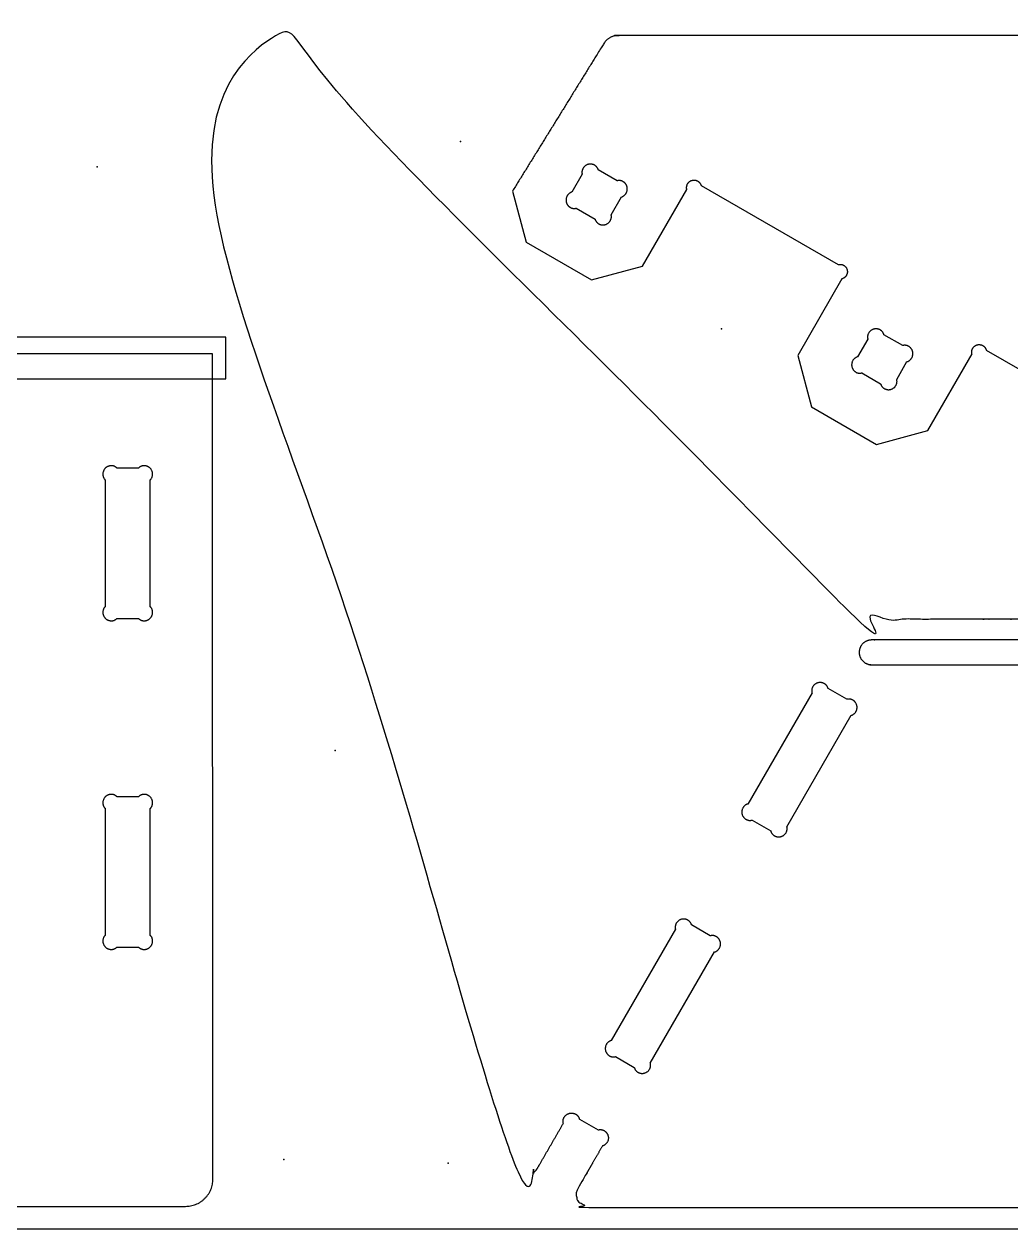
# Model space of a CAD drawing. Header units: millimetres. Extents: x 0 to 2438, y 0 to 1220.
# Drawn here: x 779 to 1238, y 0 to 560 of the extents above; entities that cross this region are included whole.
import ezdxf

# ---------------------------------------------------------------- set-up
doc = ezdxf.new("R2010")
doc.units = ezdxf.units.MM
doc.header["$MEASUREMENT"] = 0
for name, color, linetype, true_color in [('Angled Pocket Entry', 3, 'Continuous', 0x00ff00), ('Board Fixings', 6, 'Continuous', 0xff00ff), ('Pockets 10mm', 5, 'Continuous', 0x0000ff), ('Profile - inside', 30, 'Continuous', 0xff7f00), ('Profile - outside', 18, 'Continuous', 0x000000), ('Stock Perimeter', 1, 'Continuous', 0xff0007)]:
    doc.layers.add(name, color=color, linetype=linetype, true_color=true_color)

msp = doc.modelspace()

# ---------------------------------------------------------------- linework, layer by layer
at = {"layer": 'Angled Pocket Entry'}
for p, q in [((873.3246317852986, 414.694261093746), (13.86073764517641, 414.694261093746)), ((873.3246317852986, 395.3759786124438), (873.3246317852986, 414.694261093746)), ((13.86073764517641, 395.3759786124438), (873.3246317852986, 395.3759786124438))]:
    msp.add_line(p, q, dxfattribs=at)
at = {"layer": 'Board Fixings'}
for p in [(982.4029359749279, 505.6429751563056), (813.4197725198374, 493.8426302637589), (1103.922548744597, 418.5214161593723), (924.1629465245635, 222.424572662395), (900.2910640108797, 32.28563924716244), (976.6698420308048, 30.59593412660504)]:
    msp.add_point(p, dxfattribs=at)
at = {"layer": 'Pockets 10mm'}
msp.add_rational_spline([(1363.159917313347, 273.8619685060132), (1366.528189329702, 273.8619685060129), (1368.909917313347, 271.4802405223674), (1368.909917313346, 268.1119685060128), (1368.909917313346, 264.743696489658), (1366.528189329701, 262.3619685060129), (1363.159917313346, 262.3619685060132), (1299.998891595521, 262.3619685060229), (1236.83791105396, 262.3619685060218), (1173.676930512398, 262.3619685060207), (1170.308658496044, 262.3619685060207), (1167.926930512398, 264.7436964896659), (1167.926930512398, 268.1119685060207), (1167.926930512398, 271.4802405223754), (1170.308658496044, 273.8619685060207), (1173.676930512398, 273.8619685060207), (1236.837926112715, 273.8619685060182), (1299.998921713031, 273.8619685060157), (1363.159917313347, 273.8619685060132)], [1, 0.8047378541243649, 0.8047378541243649, 1, 0.8047378541243649, 0.8047378541243649, 1, 1, 1, 1, 0.8047378541243649, 0.8047378541243649, 1, 0.8047378541243649, 0.8047378541243649, 1, 1, 1, 1], degree=3, knots=[9.0320788790707, 9.0320788790707, 9.0320788790707, 9.0320788790707, 18.0641577581414, 18.0641577581414, 18.0641577581414, 27.0962366372121, 27.0962366372121, 27.0962366372121, 216.5792234381621, 216.5792234381621, 216.5792234381621, 225.6113023172328, 225.6113023172328, 225.6113023172328, 234.6433811963035, 234.6433811963035, 234.6433811963035, 424.1263679972521, 424.1263679972521, 424.1263679972521, 424.1263679972521], dxfattribs=at)
at = {"layer": 'Profile - inside'}
for p, q in [((1039.116586893719, 490.4224527639149), (1034.320357820807, 482.1107742459528)), ((1055.305546089531, 487.3761099476529), (1046.565486216137, 492.4196820041172)), ((1052.50767287511, 471.6158388327106), (1057.303901948022, 479.9275173506729)), ((1036.318713679298, 474.6621816489726), (1045.058732381415, 469.6187801619819)), ((1188.153241815408, 410.7680752175624), (1179.413181942014, 415.8116472740268)), ((1171.964282619596, 413.8144180338244), (1167.168053546685, 405.5027395158622)), ((1169.166409405176, 398.0541469188821), (1177.906428107292, 393.0107454318914)), ((1185.355368600988, 395.0078041026201), (1190.151597673899, 403.3194826205823)), ((832.7360307112751, 353.8195896194134), (822.6490499715599, 353.8195896194135)), ((817.1910326857854, 348.3656898611761), (817.1940290876163, 289.317923098747)), ((838.1910515952165, 289.3179230987475), (838.1940479970475, 348.3656898611758)), ((822.6454889414866, 283.8637480403404), (832.7360263492882, 283.8632394028411)), ((1145.986536135684, 249.3268726781389), (1116.08232608078, 197.5435641405968)), ((1162.172548104579, 246.2773322925091), (1153.429757843069, 251.3270803347074)), ((1134.267780055485, 187.0416931023399), (1164.171989212671, 238.8250030915162)), ((832.7360307112642, 200.9911020268605), (822.649049971549, 200.9911020268606)), ((817.1910326857745, 195.5372022686232), (817.1940290876054, 136.4894355061942)), ((838.1910515952056, 136.4894355061946), (838.1940479970366, 195.537202268623)), ((1118.07315367396, 190.0959462744727), (1126.819635134946, 185.0445899940554)), ((1098.670695622901, 136.2931973716321), (1089.927905361391, 141.3429454138304)), ((1082.484683654006, 139.3427377572619), (1052.580473599102, 87.55942921971972)), ((822.6454889414757, 131.0352604477875), (832.7360263492774, 131.0347518102882)), ((1070.765927573806, 77.05755818146282), (1100.670136730992, 128.8408681706391)), ((1054.571301192281, 80.11181135359571), (1063.317782653268, 75.06045507317843))]:
    msp.add_line(p, q, dxfattribs=at)
for points, weights, knots in [([(1046.565486216137, 492.4196820041172), (1045.900325873729, 495.1747743307782), (1042.890485981588, 495.174698446672), (1038.961485982898, 495.1745973213251), (1038.961587108227, 491.2455973226351), (1038.961600340963, 490.7342627392366), (1039.116586893719, 490.4224527639149)], [0.9987885329595518, 0.8291398941685705, 1.092235046558307, 0.7723268080726319, 1.092235046558307, 1.036367348034595, 1.00001274893661], [-248.3533920189323, -248.3533920189323, -248.3533920189323, -247.2598413218077, -247.2598413218077, -245.9317201957913, -245.9317201957913, -245.6981499193162, -245.6981499193162, -245.6981499193162]), ([(1057.303901948022, 479.9275173506729), (1057.651420683052, 479.9493581620723), (1058.094139674845, 480.2052154478181), (1061.495909931028, 482.1711758045084), (1059.529949574353, 485.5729460607005), (1058.023835087428, 488.1790256919042), (1055.305546089531, 487.3761099476529)], [0.9999999999988057, 1.036354135620481, 1.092221121900394, 0.7723169618525957, 1.092221121900394, 0.8291194505485134, 0.9987885329595518], [-261.0980596564561, -261.0980596564561, -261.0980596564561, -260.8644858159295, -260.8644858159295, -259.5363444241194, -259.5363444241194, -258.4427360019703, -258.4427360019703, -258.4427360019703]), ([(1034.320357820807, 482.1107742459528), (1033.972839085762, 482.0889334345447), (1033.530120093984, 481.8330761488074), (1030.128349837801, 479.8671157921178), (1032.094310194475, 476.4653455359249), (1033.600424681402, 473.8592659047216), (1036.318713679298, 474.6621816489726)], [1, 1.036354135621104, 1.092221121899195, 0.7723169618517476, 1.092221121899195, 0.8291194505476235, 0.9987885329584286], [-286.0972732733616, -286.0972732733616, -286.0972732733616, -285.8636994328417, -285.8636994328417, -284.5355580410279, -284.5355580410279, -283.4419496188758, -283.4419496188758, -283.4419496188758]), ([(1045.058732381415, 469.6187801619819), (1045.723785101857, 466.8635172620965), (1048.733773787241, 466.8635931499533), (1052.662773785931, 466.8636942753009), (1052.662672660602, 470.7926942739903), (1052.662659427866, 471.3040288573891), (1052.50767287511, 471.6158388327106)], [0.9987885329584286, 0.829119450547595, 1.092221121899176, 0.7723169618517338, 1.092221121899176, 1.036354135620182, 0.9999999999988057], [-273.3526056358311, -273.3526056358311, -273.3526056358311, -272.2589972136806, -272.2589972136806, -270.9308558218686, -270.9308558218686, -270.6972819813454, -270.6972819813454, -270.6972819813454]), ([(1179.413181942014, 415.8116472740268), (1178.748021599606, 418.5667396006875), (1175.738181707465, 418.5666637165814), (1171.809181708775, 418.5665625912345), (1171.809282834105, 414.6375625925445), (1171.80929606684, 414.1262280091461), (1171.964282619596, 413.8144180338244)], [0.9987885329595518, 0.8291398941685705, 1.092235046558307, 0.7723268080726319, 1.092235046558307, 1.036367348034595, 1.00001274893661], [-248.3533920189323, -248.3533920189323, -248.3533920189323, -247.2598413218077, -247.2598413218077, -245.9317201957913, -245.9317201957913, -245.6981499193162, -245.6981499193162, -245.6981499193162]), ([(1190.151597673899, 403.3194826205823), (1190.49911640893, 403.3413234319818), (1190.941835400722, 403.5971807177275), (1194.343605656906, 405.5631410744179), (1192.377645300231, 408.96491133061), (1190.871530813305, 411.5709909618137), (1188.153241815408, 410.7680752175624)], [0.9999999999988057, 1.036354135620481, 1.092221121900394, 0.7723169618525957, 1.092221121900394, 0.8291194505485134, 0.9987885329595518], [-261.0980596564561, -261.0980596564561, -261.0980596564561, -260.8644858159295, -260.8644858159295, -259.5363444241194, -259.5363444241194, -258.4427360019703, -258.4427360019703, -258.4427360019703]), ([(1167.168053546685, 405.5027395158622), (1166.82053481164, 405.4808987044543), (1166.377815819861, 405.2250414187168), (1162.976045563678, 403.2590810620272), (1164.942005920353, 399.8573108058343), (1166.448120407279, 397.251231174631), (1169.166409405176, 398.0541469188821)], [1, 1.036354135621104, 1.092221121899195, 0.7723169618517476, 1.092221121899195, 0.8291194505476235, 0.9987885329584286], [-286.0972732733616, -286.0972732733616, -286.0972732733616, -285.8636994328417, -285.8636994328417, -284.5355580410279, -284.5355580410279, -283.4419496188758, -283.4419496188758, -283.4419496188758]), ([(1177.906428107292, 393.0107454318914), (1178.571480827734, 390.2554825320058), (1181.581469513118, 390.2555584198628), (1185.510469511808, 390.2556595452103), (1185.510368386479, 394.1846595438998), (1185.510355153743, 394.6959941272984), (1185.355368600988, 395.0078041026201)], [0.9987885329584286, 0.829119450547595, 1.092221121899176, 0.7723169618517338, 1.092221121899176, 1.036354135620182, 0.9999999999988057], [-273.3526056358311, -273.3526056358311, -273.3526056358311, -272.2589972136806, -272.2589972136806, -270.9308558218686, -270.9308558218686, -270.6972819813454, -270.6972819813454, -270.6972819813454]), ([(822.6490499715599, 353.8195896194135), (820.6943174606042, 355.8752292051147), (818.0852202120116, 354.3695707195376), (814.6822101302153, 352.4057572398103), (816.6460236099273, 349.0027471580057), (816.9026610765885, 348.55803099016), (817.1910326857854, 348.3656898611761)], [0.999292871435059, 0.8292103096938592, 1.092549122090694, 0.7725488930114014, 1.092549122090694, 1.036445596895212, 1.000014597872499], [-364.3899936931177, -364.3899936931177, -364.3899936931177, -363.2967394352995, -363.2967394352995, -361.969077666816, -361.969077666816, -361.7346700386324, -361.7346700386324, -361.7346700386324]), ([(838.1940479970475, 348.3656898611758), (838.4824196062449, 348.55803099016), (838.7390570729054, 349.0027471580055), (840.7028705526186, 352.4057572398103), (837.2998604708072, 354.3695707195459), (834.6907632222279, 355.8752292051147), (832.7360307112751, 353.8195896194134)], [1.000014597872499, 1.036445596895212, 1.092549122090694, 0.7725488930114014, 1.092549122090694, 0.8292103096938592, 0.999292871435059], [-377.1322980873189, -377.1322980873189, -377.1322980873189, -376.8978904591353, -376.8978904591353, -375.5702286906518, -375.5702286906518, -374.4769744328336, -374.4769744328336, -374.4769744328336]), ([(817.1940290876163, 289.317923098747), (816.9026551136023, 289.1255716365099), (816.6460236099284, 288.6808658028714), (814.6822101302137, 285.277855721072), (818.0852202120045, 283.3140422413435), (820.692379311577, 281.8095013092229), (822.6454889414866, 283.8637480403404)], [1.000014597872499, 1.036445168938954, 1.092547367249238, 0.7725476521510941, 1.092547367249238, 0.8293572942665498, 0.9990995276609208], [-302.6869032001801, -302.6869032001801, -302.6869032001801, -302.4525002322828, -302.4525002322828, -301.1248359080378, -301.1248359080378, -300.0315795456948, -300.0315795456948, -300.0315795456948]), ([(832.7360263492882, 283.8632394028411), (834.6925538255049, 281.8094161634328), (837.2998604708291, 283.3140422413433), (840.702870552619, 285.2778557210721), (838.7390570728968, 288.6808658028856), (838.4824255692339, 289.1255716365044), (838.1910515952165, 289.3179230987475)], [0.9990995276609208, 0.8293338813606207, 1.092531418613913, 0.7725363747629054, 1.092531418613913, 1.03643003926515, 1], [-289.9445988059788, -289.9445988059788, -289.9445988059788, -288.8513424436347, -288.8513424436347, -287.5236781193882, -287.5236781193882, -287.2892751514935, -287.2892751514935, -287.2892751514935]), ([(1153.429757843069, 251.3270803347074), (1152.765418212971, 254.0870969404116), (1149.750748101785, 254.0866483390141), (1145.821748145595, 254.0860616118117), (1145.822334872796, 250.1570616556212), (1145.822412228956, 249.6397987118679), (1145.986536135684, 249.3268726781389)], [0.9148747118019372, 0.7588713041536368, 1.000055902457435, 0.707146310193383, 1.000055902457435, 0.948340787167526, 0.9148869673298232], [27.49356716628324, 27.49356716628324, 27.49356716628324, 28.58682142410134, 28.58682142410134, 29.91448319258484, 29.91448319258484, 30.14889082076849, 30.14889082076849, 30.14889082076849]), ([(1164.171989212671, 238.8250030915162), (1164.517898089448, 238.8473714588448), (1164.962524200379, 239.1041649180976), (1168.364844610297, 241.0691730168579), (1166.399836511551, 244.4714934267838), (1164.893257517681, 247.08006034451), (1162.172548104579, 246.2773322925091)], [0.9155353940041016, 0.9488887761599034, 1.00025278939945, 0.7072855302865182, 1.00025278939945, 0.7591602479915668, 0.9148747118019372], [14.74189086114075, 14.74189086114075, 14.74189086114075, 14.97629848932442, 14.97629848932442, 16.30396025780792, 16.30396025780792, 17.39721451562605, 17.39721451562605, 17.39721451562605]), ([(822.649049971549, 200.9911020268606), (820.6943174605933, 203.0467416125617), (818.0852202120006, 201.5410831269847), (814.6822101302045, 199.5772696472573), (816.6460236099164, 196.1742595654529), (816.9026610765776, 195.7295433976071), (817.1910326857745, 195.5372022686232)], [0.999292871435059, 0.8292103096938592, 1.092549122090694, 0.7725488930114014, 1.092549122090694, 1.036445596895212, 1.000014597872499], [-364.3899936931177, -364.3899936931177, -364.3899936931177, -363.2967394352995, -363.2967394352995, -361.969077666816, -361.969077666816, -361.7346700386324, -361.7346700386324, -361.7346700386324]), ([(838.1940479970366, 195.537202268623), (838.4824196062339, 195.7295433976071), (838.7390570728944, 196.1742595654526), (840.7028705526078, 199.5772696472573), (837.2998604707961, 201.5410831269931), (834.690763222217, 203.0467416125617), (832.7360307112642, 200.9911020268605)], [1.000014597872499, 1.036445596895212, 1.092549122090694, 0.7725488930114014, 1.092549122090694, 0.8292103096938592, 0.999292871435059], [-377.1322980873189, -377.1322980873189, -377.1322980873189, -376.8978904591353, -376.8978904591353, -375.5702286906518, -375.5702286906518, -374.4769744328336, -374.4769744328336, -374.4769744328336]), ([(1116.08232608078, 197.5435641405968), (1115.730232852199, 197.5268189810322), (1115.28384506268, 197.2692482541419), (1111.880732045556, 195.3056131575203), (1113.844367142176, 191.9025001403968), (1115.350910763315, 189.291560876155), (1118.07315367396, 190.0959462744727)], [0.9149777019224727, 0.9483733490867859, 0.9999008340941437, 0.7070366603021523, 0.9999008340941437, 0.7587693253797998, 0.9147125539849038], [-15.49583585250383, -15.49583585250383, -15.49583585250383, -15.26142822432018, -15.26142822432018, -13.93376645583669, -13.93376645583669, -12.84051219801859, -12.84051219801859, -12.84051219801859]), ([(1126.819635134946, 185.0445899940554), (1127.483505676957, 182.2887311871198), (1130.493812660828, 182.2879636840564), (1134.422812533925, 182.2869650529392), (1134.423811165058, 186.2159649260206), (1134.423941597147, 186.7294191523947), (1134.267780055485, 187.0416931023399)], [0.9147125539849038, 0.7592858656683237, 1.000252789399462, 0.7072855302865271, 1.000252789399462, 0.9488887761599074, 0.9155353940041016], [-2.740158827017609, -2.740158827017609, -2.740158827017609, -1.646904569199478, -1.646904569199478, -0.3192428007159833, -0.3192428007159833, -0.0848351725323084, -0.0848351725323084, -0.0848351725323084]), ([(1089.927905361391, 141.3429454138304), (1089.263565731293, 144.1029620195347), (1086.248895620106, 144.1025134181371), (1082.319895663916, 144.1019266909345), (1082.320482391117, 140.1729267347439), (1082.320559747277, 139.6556637909909), (1082.484683654006, 139.3427377572619)], [0.9148747118019372, 0.7588713041536368, 1.000055902457435, 0.707146310193383, 1.000055902457435, 0.948340787167526, 0.9148869673298232], [27.49356716628324, 27.49356716628324, 27.49356716628324, 28.58682142410134, 28.58682142410134, 29.91448319258484, 29.91448319258484, 30.14889082076849, 30.14889082076849, 30.14889082076849]), ([(817.1940290876054, 136.4894355061942), (816.9026551135913, 136.2970840439571), (816.6460236099175, 135.8523782103186), (814.6822101302026, 132.4493681285191), (818.0852202119936, 130.4855546487907), (820.6923793115661, 128.98101371667), (822.6454889414757, 131.0352604477875)], [1.000014597872499, 1.036445168938954, 1.092547367249238, 0.7725476521510941, 1.092547367249238, 0.8293572942665498, 0.9990995276609208], [-302.6869032001801, -302.6869032001801, -302.6869032001801, -302.4525002322828, -302.4525002322828, -301.1248359080378, -301.1248359080378, -300.0315795456948, -300.0315795456948, -300.0315795456948]), ([(832.7360263492774, 131.0347518102882), (834.692553825494, 128.9809285708799), (837.2998604708182, 130.4855546487904), (840.702870552608, 132.4493681285193), (838.739057072886, 135.8523782103327), (838.4824255692229, 136.2970840439517), (838.1910515952056, 136.4894355061946)], [0.9990995276609208, 0.8293338813606207, 1.092531418613913, 0.7725363747629054, 1.092531418613913, 1.03643003926515, 1], [-289.9445988059788, -289.9445988059788, -289.9445988059788, -288.8513424436347, -288.8513424436347, -287.5236781193882, -287.5236781193882, -287.2892751514935, -287.2892751514935, -287.2892751514935]), ([(1100.670136730992, 128.8408681706391), (1101.016045607769, 128.8632365379677), (1101.4606717187, 129.1200299972205), (1104.862992128619, 131.0850380959807), (1102.897984029872, 134.4873585059069), (1101.391405036002, 137.095925423633), (1098.670695622901, 136.2931973716321)], [0.9155353940041016, 0.9488887761599034, 1.00025278939945, 0.7072855302865182, 1.00025278939945, 0.7591602479915668, 0.9148747118019372], [14.74189086114075, 14.74189086114075, 14.74189086114075, 14.97629848932442, 14.97629848932442, 16.30396025780792, 16.30396025780792, 17.39721451562605, 17.39721451562605, 17.39721451562605]), ([(1052.580473599102, 87.55942921971973), (1052.228380370521, 87.54268406015522), (1051.781992581002, 87.28511333326493), (1048.378879563878, 85.32147823664324), (1050.342514660497, 81.91836521951977), (1051.849058281636, 79.30742595527798), (1054.571301192281, 80.11181135359571)], [0.9149777019224727, 0.9483733490867859, 0.9999008340941437, 0.7070366603021523, 0.9999008340941437, 0.7587693253797998, 0.9147125539849038], [-15.49583585250383, -15.49583585250383, -15.49583585250383, -15.26142822432018, -15.26142822432018, -13.93376645583669, -13.93376645583669, -12.84051219801859, -12.84051219801859, -12.84051219801859]), ([(1063.317782653268, 75.06045507317843), (1063.981653195279, 72.30459626624273), (1066.991960179149, 72.30382876317947), (1070.920960052247, 72.30283013206197), (1070.92195868338, 76.23183000514358), (1070.922089115469, 76.7452842315176), (1070.765927573806, 77.05755818146282)], [0.9147125539849038, 0.7592858656683237, 1.000252789399462, 0.7072855302865271, 1.000252789399462, 0.9488887761599074, 0.9155353940041016], [-2.740158827017609, -2.740158827017609, -2.740158827017609, -1.646904569199478, -1.646904569199478, -0.3192428007159833, -0.3192428007159833, -0.0848351725323084, -0.0848351725323084, -0.0848351725323084])]:
    msp.add_rational_spline(points, weights, degree=2, knots=knots, dxfattribs=at)
at = {"layer": 'Profile - outside'}
for p, q in [((1006.688661609605, 482.6332796268584), (1013.089582651684, 458.7815331625891)), ((1067.193999601175, 447.7316398795375), (1087.768104677831, 483.3988135574792)), ((1094.391684115809, 485.1765534902448), (1158.112611455918, 448.4252377038609)), ((1013.089582651684, 458.7815331625891), (1043.342251647468, 441.3307132889288)), ((1043.342251647468, 441.3307132889288), (1067.193999601175, 447.7316398795375)), ((1159.890098308821, 441.8015903994838), (1139.315642473084, 406.1401048839976)), ((867.0700569100767, 406.8761466032612), (17.32303220421977, 406.876210181697)), ((867.3211665568454, 23.04261021816207), (867.0700569100767, 406.8761466032612)), ((1139.315642473084, 406.1401048839976), (1145.714740903361, 382.2878693728131)), ((1199.818313334036, 371.2338418194676), (1220.397903700978, 406.9042269632874)), ((1227.021551005349, 408.6817138161936), (1257.854309488916, 390.8987892591252)), ((1145.714740903361, 382.2878693728131), (1175.966076333836, 364.8347378405482)), ((1175.966076333836, 364.8347378405482), (1199.818313334036, 371.2338418194676)), ((1037.768843354485, 51.09899977552593), (1046.511633615994, 46.0492517333276)), ((29.77038489407872, 10.48227431583602), (854.6227041785658, 10.48227431583624))]:
    msp.add_line(p, q, dxfattribs=at)
for points, weights, knots in [([(1366.83461671384, 283.4896551090026), (1268.418424105658, 283.4896551090026), (1170.002231497476, 283.4896551090026), (1166.657837488714, 283.4896551090021), (1164.30850806046, 285.8699119277902), (1032.978690726979, 418.9286007003608), (901.6488733934975, 551.9872894729311), (898.7050151945863, 554.9699016461047), (894.5142782103718, 554.9699016461057), (875.4984495597314, 554.9699016461059), (856.4826209090911, 554.969901646106), (856.1954606299998, 554.9699016461068), (855.9083003509088, 554.9699016461076), (855.8365182074549, 554.9699016461076), (855.7647360640009, 554.9699016461076), (855.692953920547, 554.9699016461076), (855.6211717770931, 554.9699016461076), (855.4776074901856, 554.9699016461072), (855.3340432032778, 554.9699016461071), (852.1342505128038, 554.9698988997046), (850.2303805475216, 552.3981448141459), (848.3265095656561, 549.8263893553872), (849.2606956249833, 546.7660028860538), (928.2755402841555, 288.0789587093304), (1007.290384943328, 29.39191453260695), (1008.439626981489, 25.62940601692363), (1012.348367714553, 25.18334158822458), (1016.257108447618, 24.73727715952541), (1018.224514302681, 28.14411466582532), (1024.27505965127, 38.62145819917725), (1030.325604999859, 49.09880173252905)], [0.9999998676641698, 0.9999998676641698, 0.9999998676641698, 0.9226232836473395, 0.9999998676641698, 0.9999998676641698, 0.9999998676641698, 0.922623283647416, 0.9999998676641698, 0.9999998676641698, 0.9999998676641698, 0.9999998676641698, 0.9999998676641698, 0.9999998676641698, 0.9999998676641698, 0.9999998676641698, 0.9999998676641698, 0.9999998676641698, 0.9999998676641698, 0.893028419823163, 1.00000007169605, 0.8930283688152577, 0.9999999696798347, 0.9999999696798347, 0.9999999696798347, 0.836264503075646, 0.9999999696798347, 0.836264503075646, 0.9999999696798347, 0.9999999696798347, 0.9999999696798347], [-489.648106597636, -489.648106597636, -489.648106597636, -292.8157213812714, -292.8157213812714, -286.4802237607358, -286.4802237607358, -271.7593623695537, -271.7593623695537, -263.8205835886391, -263.8205835886391, -262.3232738603871, -262.3232738603871, -261.748953302205, -261.748953302205, -261.6053890152972, -261.6053890152972, -261.4618247283894, -261.4618247283894, -261.1746961545738, -261.1746961545738, -260.9413131870805, -260.9413131870805, -260.7079301083012, -260.7079301083012, -239.4299424105442, -239.4299424105442, -232.4656053695437, -232.4656053695437, -225.5012683285432, -225.5012683285432, -219.5014673198472, -219.5014673198472, -219.5014673198472]), ([(1530.14818621614, 482.6148898965948), (1508.945390226718, 516.8846839764262), (1487.742594237297, 551.1544780562575), (1485.3987473298, 554.9548131474517), (1480.9337540368, 554.9549700077596), (1268.420965241669, 554.9624358244654), (1055.908176446538, 554.969901641171), (1051.450602041334, 554.9700582408453), (1049.105017992495, 551.1795167132681), (1027.89683980105, 516.9063981700633), (1006.688661609605, 482.6332796268584)], [1.000033242864854, 1.000033242864854, 1.000033242864854, 0.8732324424138987, 1.000033242864854, 1.000033242864854, 1.000033242864854, 0.8735769798108642, 1.000033242864854, 1.000033242864854, 1.000033242864854], [-3634.671160565956, -3634.671160565956, -3634.671160565956, -3554.073956047609, -3554.073956047609, -3545.929009377292, -3545.929009377292, -3120.903431524748, -3120.903431524748, -3112.769802888698, -3112.769802888698, -3032.16128033986, -3032.16128033986, -3032.16128033986]), ([(1087.768104677831, 483.3988135574792), (1087.650932950277, 483.8354841427326), (1087.650948833664, 484.2876011710395), (1087.651069298345, 487.7166011689246), (1091.08006929623, 487.7164807042413), (1093.709835910598, 487.7163883175414), (1094.391684115809, 485.1765534902448)], [1.000033242864854, 1.036628074957477, 1.093242964046223, 0.7730395133615656, 1.093242964046223, 0.8296798730474653, 1.000000319457744], [-3027.220643894159, -3027.220643894159, -3027.220643894159, -3027.183150182341, -3027.183150182341, -3026.971092610624, -3026.971092610624, -3026.796545618853, -3026.796545618853, -3026.796545618853]), ([(1158.112611455918, 448.4252377038609), (1158.549534026916, 448.5425522831026), (1159.001931235118, 448.5425363898711), (1162.430931233005, 448.5424159251903), (1162.430810768319, 445.113415927305), (1162.430718359024, 442.4830061250736), (1159.890098308821, 441.8015903994838)], [1.000000319457744, 1.036605252717417, 1.093253979228609, 0.7730473022717265, 1.093253979228609, 0.8296393136159375, 1.000073635279307], [-2953.236938543271, -2953.236938543271, -2953.236938543271, -2953.199422788481, -2953.199422788481, -2952.987365149856, -2952.987365149856, -2952.812785706265, -2952.812785706265, -2952.812785706265]), ([(1220.397903700978, 406.9042269632874), (1220.28083381779, 407.3407179833296), (1220.280849694147, 407.7926349671896), (1220.280970158832, 411.2216349650735), (1223.709970156714, 411.2215145003915), (1226.339632739257, 411.2214221173453), (1227.021551005349, 408.6817138161936)], [1.000073635279307, 1.036661863976807, 1.093253547700913, 0.7730469971355661, 1.093253547700913, 0.8296958180575712, 0.9999997738301691], [-2946.251026701039, -2946.251026701039, -2946.251026701039, -2946.213548719214, -2946.213548719214, -2946.001491143033, -2946.001491143033, -2945.826949387928, -2945.826949387928, -2945.826949387928]), ([(1030.325604999859, 49.09880173252905), (1030.161497814061, 49.41173010552183), (1030.16142038421, 49.92898109643954), (1030.16083365701, 53.85798105262996), (1034.0898336132, 53.85856777983223), (1037.104501830011, 53.85901638094839), (1037.768843354485, 51.09899977552593)], [0.9999999696798347, 1.036565592405667, 1.093090443511114, 0.7729316650570268, 1.093090443511114, 0.8294687267966835, 0.9999847402502909], [-219.5014673198472, -219.5014673198472, -219.5014673198472, -219.2670596916636, -219.2670596916636, -217.9393979231801, -217.9393979231801, -216.8461436653621, -216.8461436653621, -216.8461436653621]), ([(1046.511633615994, 46.0492517333276), (1049.232342247377, 46.85197955468755), (1050.738922022965, 44.24341286760231), (1052.703930121713, 40.84109245767633), (1049.301609711794, 38.87608435891598), (1048.856983441718, 38.61929088937231), (1048.511058071404, 38.59693214904913)], [0.9999847402502909, 0.8297843308245159, 1.093305343266164, 0.7730836221325293, 1.093305343266164, 1.037163018741201, 1.000706819157369], [-206.7497910147048, -206.7497910147048, -206.7497910147048, -205.6565367568866, -205.6565367568866, -204.3288749884031, -204.3288749884031, -204.0944673602195, -204.0944673602195, -204.0944673602195]), ([(1048.511058071404, 38.59693214904913), (1042.852742897417, 28.7987892797541), (1037.194427723431, 19.00064641045908), (1035.46196553091, 16.00064643425796), (1037.193964906771, 13.00037923486728), (1038.925964282631, 10.00011203547659), (1042.390271587956, 10.00011203547431), (1268.418424105657, 10.00011203547522), (1494.446576623359, 10.00011203547624), (1497.910883928683, 10.0001120354765), (1499.642883304545, 13.00037923486728), (1501.374882680407, 16.00064643425794), (1499.642420487885, 19.00064641045908), (1493.984105313898, 28.7987892797541), (1488.325790139912, 38.59693214904902)], [1.000706819157369, 1.000706819157369, 1.000706819157369, 0.8666246623119237, 1.000706819157369, 0.8666246623119237, 1.000706819157369, 1.000706819157369, 1.000706819157369, 0.8666246623118266, 1.000706819157369, 0.8666246623118266, 1.000706819157369, 1.000706819157369, 1.000706819157369], [-204.0944673602195, -204.0944673602195, -204.0944673602195, -198.483607363654, -198.483607363654, -192.2001135257742, -192.2001135257742, -185.9166196878945, -185.9166196878945, -168.1028992596767, -168.1028992596767, -161.819405421797, -161.819405421797, -155.5359115839173, -155.5359115839173, -149.9250515873517, -149.9250515873517, -149.9250515873517])]:
    msp.add_rational_spline(points, weights, degree=2, knots=knots, dxfattribs=at)
msp.add_rational_spline([(854.6227041785658, 10.48227431583624), (867.1837814303035, 10.48229549221779), (867.3211665568454, 23.04261021816207)], [1.00452983804041, 0.7125937557411062, 0.9999998629529634], degree=2, dxfattribs=at)
at = {"layer": 'Stock Perimeter'}
msp.add_line((0, 0), (2438, 0), dxfattribs=at)

doc.saveas('drawing.dxf')
